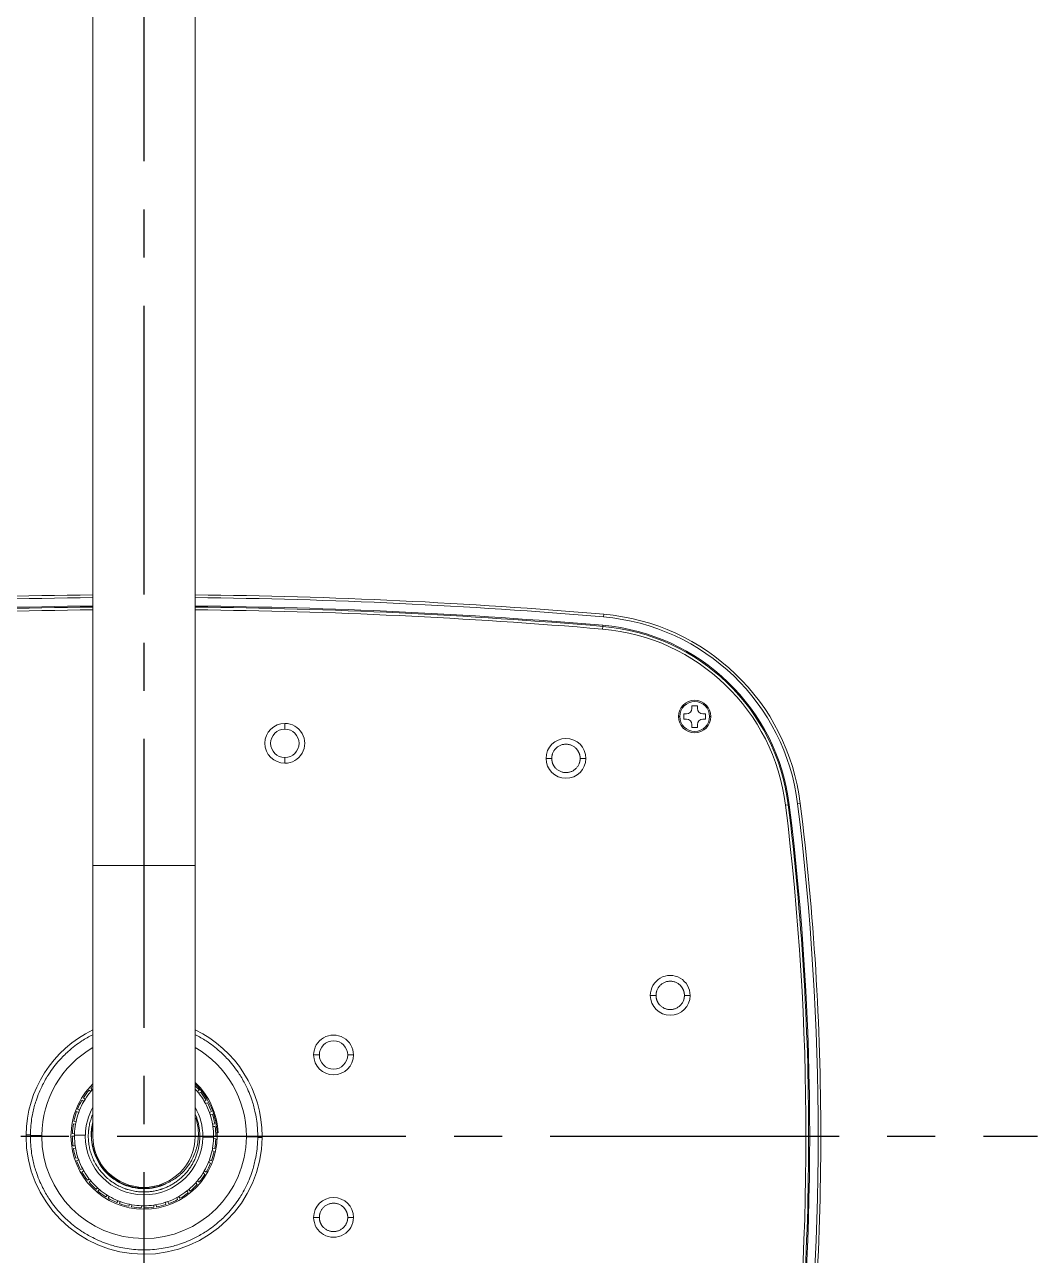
# Model space of a CAD drawing. Header units: millimetres. Extents: x 13235 to 13829, y -4257 to -3417.
# Drawn here: x 13439 to 13485.7, y -3593.1 to -3536.3 of the extents above; entities that cross this region are included whole.
import ezdxf

# ---------------------------------------------------------------- set-up
doc = ezdxf.new("R2010")
doc.units = ezdxf.units.MM
doc.header["$LTSCALE"] = 0.1
doc.linetypes.add('CENTER2', pattern=[28.575, 19.05, -3.175, 3.175, -3.175])
doc.linetypes.add('HIDDENX2', pattern=[19.05, 12.7, -6.35])
doc.layers.get('0').update_dxf_attribs({"lineweight": 15})
doc.layers.add('HIDDEN', color=8, linetype='HIDDENX2')

msp = doc.modelspace()

# ---------------------------------------------------------------- linework, layer by layer
at = {"linetype": 'Continuous', "lineweight": 18, "extrusion": (-1.22465e-16, -1, 0)}
for p, q in [((13442.123, -3525.119), (13442.123, -3575.119)), ((13446.848, -3575.119), (13446.848, -3525.119)), ((13469.785, -3567.744), (13470.035, -3567.744)), ((13469.785, -3567.869), (13469.785, -3567.744)), ((13470.035, -3567.744), (13470.035, -3567.869)), ((13469.41, -3568.119), (13469.535, -3568.119)), ((13469.41, -3568.369), (13469.41, -3568.119)), ((13469.535, -3568.369), (13469.41, -3568.369)), ((13470.285, -3568.119), (13470.41, -3568.119)), ((13470.41, -3568.369), (13470.285, -3568.369)), ((13470.41, -3568.119), (13470.41, -3568.369)), ((13469.785, -3568.744), (13469.785, -3568.619)), ((13470.035, -3568.744), (13469.785, -3568.744)), ((13470.035, -3568.619), (13470.035, -3568.744)), ((13442.123, -3575.119), (13442.123, -3587.619)), ((13446.848, -3587.619), (13446.848, -3575.119)), ((13442.024, -3585.554), (13441.948, -3585.49)), ((13442.031, -3585.395), (13442.096, -3585.472)), ((13446.946, -3585.554), (13447.023, -3585.49)), ((13447.102, -3585.589), (13447.015, -3585.639)), ((13441.703, -3586.013), (13441.616, -3585.963)), ((13441.682, -3585.855), (13441.759, -3585.92)), ((13447.267, -3586.013), (13447.354, -3585.963)), ((13447.415, -3586.074), (13447.32, -3586.109)), ((13441.466, -3586.521), (13441.372, -3586.486)), ((13441.418, -3586.368), (13441.505, -3586.419)), ((13447.504, -3586.521), (13447.598, -3586.486)), ((13447.639, -3586.606), (13447.54, -3586.624)), ((13441.321, -3587.062), (13441.223, -3587.044)), ((13441.247, -3586.92), (13441.342, -3586.954)), ((13447.649, -3587.062), (13447.747, -3587.044)), ((13447.767, -3587.169), (13447.666, -3587.169)), ((13441.273, -3587.619), (13441.173, -3587.619)), ((13441.175, -3587.493), (13441.275, -3587.51)), ((13447.795, -3587.746), (13447.696, -3587.729)), ((13447.698, -3587.619), (13447.798, -3587.619)), ((13447.857, -3587.469), (13447.794, -3587.469)), ((13447.857, -3587.769), (13447.794, -3587.769)), ((13441.203, -3588.069), (13441.304, -3588.069)), ((13441.321, -3588.177), (13441.223, -3588.195)), ((13447.723, -3588.319), (13447.628, -3588.284)), ((13447.649, -3588.177), (13447.747, -3588.195)), ((13441.331, -3588.632), (13441.431, -3588.615)), ((13441.466, -3588.718), (13441.372, -3588.752)), ((13447.552, -3588.871), (13447.465, -3588.82)), ((13447.504, -3588.718), (13447.598, -3588.752)), ((13441.555, -3589.165), (13441.65, -3589.13)), ((13441.703, -3589.226), (13441.616, -3589.276)), ((13447.288, -3589.384), (13447.211, -3589.319)), ((13447.267, -3589.226), (13447.354, -3589.276)), ((13441.868, -3589.65), (13441.955, -3589.6)), ((13442.024, -3589.684), (13441.948, -3589.749)), ((13442.26, -3590.074), (13442.338, -3590.009)), ((13442.42, -3590.08), (13442.356, -3590.157)), ((13446.55, -3590.08), (13446.614, -3590.157)), ((13446.939, -3589.844), (13446.874, -3589.767)), ((13446.946, -3589.684), (13447.023, -3589.749)), ((13442.72, -3590.423), (13442.785, -3590.345)), ((13442.879, -3590.402), (13442.829, -3590.488)), ((13443.234, -3590.687), (13443.284, -3590.599)), ((13443.386, -3590.638), (13443.352, -3590.732)), ((13445.498, -3590.773), (13445.481, -3590.674)), ((13445.584, -3590.638), (13445.618, -3590.732)), ((13446.03, -3590.549), (13445.996, -3590.455)), ((13446.091, -3590.402), (13446.141, -3590.488)), ((13446.516, -3590.237), (13446.465, -3590.149)), ((13443.786, -3590.857), (13443.82, -3590.762)), ((13443.927, -3590.783), (13443.91, -3590.882)), ((13444.358, -3590.929), (13444.376, -3590.83)), ((13444.485, -3590.832), (13444.485, -3590.932)), ((13444.935, -3590.901), (13444.935, -3590.8)), ((13445.043, -3590.783), (13445.06, -3590.882))]:
    msp.add_line(p, q, dxfattribs=at)
at = {"linetype": 'Continuous', "lineweight": 13, "extrusion": (-1.22465e-16, -1, 0)}
for p, q in [((13465.702, -3563.647), (13465.712, -3563.522)), ((13465.665, -3564.083), (13465.654, -3564.207)), ((13465.665, -3564.083), (13465.669, -3564.033)), ((13469.222, -3568.244), (13469.16, -3568.244)), ((13470.597, -3568.244), (13470.66, -3568.244)), ((13474.229, -3572.326), (13474.105, -3572.342)), ((13474.229, -3572.326), (13474.279, -3572.32)), ((13474.664, -3572.273), (13474.788, -3572.257)), ((13444.485, -3575.119), (13442.123, -3575.119)), ((13444.485, -3575.119), (13446.848, -3575.119)), ((13439.035, -3587.559), (13439.235, -3587.561)), ((13439.235, -3587.581), (13439.76, -3587.585)), ((13441.773, -3587.573), (13441.273, -3587.565)), ((13447.197, -3587.666), (13447.697, -3587.674)), ((13449.735, -3587.658), (13449.21, -3587.654)), ((13449.935, -3587.68), (13449.735, -3587.677))]:
    msp.add_line(p, q, dxfattribs=at)
at = {"linetype": 'Continuous', "lineweight": 18}
for centre, radius, start, end in [((13444.485, -3812.619), 250, 90.54142, 94.87081), ((13444.485, -3812.619), 250, 85.12919, 89.45858), ((13464.863, -3573.486), 10, 7.0594, 85.1292), ((13464.863, -3573.486), 9.313, 7.0594, 85.1284), ((13469.91, -3568.244), 0.688, 0, 180), ((13469.535, -3567.869), 0.25, 270, 0), ((13470.285, -3567.869), 0.25, 180, 270), ((13469.91, -3568.244), 0.688, 180, 0), ((13469.535, -3568.619), 0.25, 0, 90), ((13470.285, -3568.619), 0.25, 90, 180), ((13350.735, -3587.619), 125, 0, 7.05939), ((13444.485, -3587.619), 5.45, 115.6873, 179.3679), ((13444.485, -3587.619), 5.45, 0.0016, 64.3128), ((13444.485, -3587.619), 5.25, 116.8608, 123.1392), ((13444.485, -3587.619), 5.25, 56.8608, 63.1392), ((13444.485, -3587.619), 5.25, 131.8608, 138.1392), ((13444.485, -3587.619), 5.25, 41.8608, 48.1392), ((13444.485, -3587.619), 5.25, 146.8608, 153.1392), ((13444.485, -3587.619), 5.25, 26.8608, 33.1392), ((13444.485, -3587.619), 3.312, 140, 147.8077), ((13444.485, -3587.619), 3.212, 138.0523, 140), ((13444.485, -3587.619), 3.312, 135.4964, 137.8077), ((13444.485, -3587.619), 3.425, 2.5101, 46.3863), ((13444.485, -3587.619), 3.312, 40, 44.5035), ((13444.485, -3587.619), 3.212, 38.0524, 40.0001), ((13444.485, -3587.619), 3.312, 30, 37.8077), ((13444.485, -3587.619), 5.25, 161.8608, 168.1392), ((13444.485, -3587.619), 3.312, 150, 157.8077), ((13444.485, -3587.619), 3.212, 148.0523, 150), ((13444.485, -3587.619), 3.212, 28.0524, 30), ((13444.485, -3587.619), 3.312, 20, 27.8077), ((13444.485, -3587.619), 5.25, 11.8608, 18.1392), ((13444.485, -3587.619), 3.312, 160, 167.8077), ((13444.485, -3587.619), 3.212, 158.0523, 160), ((13444.485, -3587.619), 2.712, 150.5693, 179.026), ((13444.485, -3587.619), 2.712, 0, 29.4302), ((13444.485, -3587.619), 3.212, 18.0524, 20), ((13444.485, -3587.619), 3.312, 10, 17.8077), ((13444.485, -3587.619), 3.312, 170, 177.8077), ((13444.485, -3587.619), 3.212, 168.0523, 170), ((13444.485, -3587.619), 3.212, 8.0524, 10), ((13444.485, -3587.619), 3.312, 0, 7.8077), ((13444.485, -3587.619), 5.25, 176.8608, 179.5805), ((13444.485, -3587.619), 5.25, 179.5805, 180), ((13444.485, -3587.619), 5.25, 180, 183.1392), ((13444.485, -3587.619), 3.312, 180, 187.8077), ((13444.485, -3587.619), 3.212, 178.0523, 179.026), ((13444.485, -3587.619), 3.212, 179.026, 180), ((13444.485, -3587.619), 2.712, 180, 359.026), ((13444.485, -3587.619), 2.362, 180, 270), ((13444.485, -3587.619), 2.362, 270, 360), ((13444.485, -3587.619), 3.212, 358.0523, 359.026), ((13444.485, -3587.619), 3.212, 359.026, 0), ((13444.485, -3587.619), 3.312, 350, 357.8077), ((13444.485, -3587.619), 5.25, 0, 3.1392), ((13444.485, -3587.619), 5.25, 356.8608, 359.5805), ((13444.485, -3587.619), 5.25, 359.5805, 0), ((13350.735, -3587.619), 125, 352.94061, 0), ((13444.485, -3587.619), 3.312, 190, 197.8077), ((13444.485, -3587.619), 3.212, 188.0524, 190), ((13444.485, -3587.619), 3.312, 340, 347.8077), ((13444.485, -3587.619), 3.212, 348.0523, 350), ((13444.485, -3587.619), 5.25, 191.8608, 198.1392), ((13444.485, -3587.619), 3.312, 200, 207.8077), ((13444.485, -3587.619), 3.212, 198.0524, 200), ((13444.485, -3587.619), 3.312, 330, 337.8077), ((13444.485, -3587.619), 3.212, 338.0523, 340), ((13444.485, -3587.619), 5.25, 341.8608, 348.1392), ((13444.485, -3587.619), 3.312, 210, 217.8077), ((13444.485, -3587.619), 3.212, 208.0524, 210), ((13444.485, -3587.619), 3.312, 320, 327.8077), ((13444.485, -3587.619), 3.212, 328.0523, 330), ((13444.485, -3587.619), 5.25, 206.8608, 213.1392), ((13444.485, -3587.619), 3.312, 220, 227.8077), ((13444.485, -3587.619), 3.212, 218.0524, 220), ((13444.485, -3587.619), 3.212, 228.0523, 230), ((13444.485, -3587.619), 3.212, 308.0523, 310), ((13444.485, -3587.619), 3.312, 310, 317.8077), ((13444.485, -3587.619), 3.212, 318.0523, 320), ((13444.485, -3587.619), 5.25, 326.8608, 333.1392), ((13444.485, -3587.619), 3.312, 230, 237.8077), ((13444.485, -3587.619), 3.212, 238.0523, 240), ((13444.485, -3587.619), 3.312, 240, 247.8077), ((13444.485, -3587.619), 3.212, 248.0523, 250), ((13444.485, -3587.619), 3.212, 288.0523, 290), ((13444.485, -3587.619), 3.312, 290, 297.8077), ((13444.485, -3587.619), 3.212, 298.0523, 300), ((13444.485, -3587.619), 3.312, 300, 307.8077), ((13444.485, -3587.619), 5.25, 221.8608, 228.1392), ((13444.485, -3587.619), 3.312, 250, 257.8077), ((13444.485, -3587.619), 3.212, 258.0523, 260), ((13444.485, -3587.619), 3.312, 260, 267.8077), ((13444.485, -3587.619), 3.212, 268.0505, 270), ((13444.485, -3587.619), 3.312, 270, 277.8077), ((13444.485, -3587.619), 3.212, 278.0523, 280), ((13444.485, -3587.619), 3.312, 280, 287.8077), ((13444.485, -3587.619), 5.25, 311.8608, 318.1392), ((13444.485, -3587.619), 5.25, 236.8608, 243.1392), ((13444.485, -3587.619), 5.25, 296.8608, 303.1392), ((13444.485, -3587.619), 5.25, 251.8608, 258.1392), ((13444.485, -3587.619), 5.25, 266.8608, 273.1392), ((13444.485, -3587.619), 5.25, 281.8608, 288.1392)]:
    msp.add_arc(centre, radius, start, end, dxfattribs=at)
at = {"linetype": 'Continuous', "lineweight": 13}
for centre, radius, start, end in [((13444.485, -3812.619), 249.875, 90.54157, 94.87081), ((13444.485, -3812.619), 249.875, 85.12919, 89.45843), ((13444.485, -3812.619), 249.312, 90.54279, 94.87084), ((13444.485, -3812.619), 249.312, 85.12916, 89.45705), ((13464.863, -3573.486), 9.875, 7.0594, 85.1292), ((13450.985, -3569.481), 0.656, 90, 270), ((13450.985, -3569.481), 0.656, 270, 90), ((13350.735, -3587.619), 124.313, 352.94061, 7.05939), ((13350.735, -3587.619), 124.875, 352.94061, 7.05939), ((13453.235, -3583.869), 0.656, 360, 180), ((13444.485, -3587.619), 4.725, 119.9982, 179.5805), ((13444.485, -3587.619), 4.725, 359.9974, 60.0006), ((13453.235, -3583.869), 0.656, 180, 360), ((13444.485, -3587.619), 5.45, 179.3679, 180.0016), ((13444.485, -3587.619), 4.725, 179.5805, 180.0044), ((13444.485, -3587.619), 4.725, 180.0044, 359.5805), ((13444.485, -3587.619), 2.712, 179.026, 180), ((13444.485, -3587.619), 2.712, 359.026, 360), ((13444.485, -3587.619), 4.725, 359.5805, 359.9974)]:
    msp.add_arc(centre, radius, start, end, dxfattribs=at)
at = {"linetype": 'Continuous', "lineweight": 13, "extrusion": (0, 0, -1)}
for centre, radius, start, end in [((-13444.485, -3812.619), 249.488, 85.12919, 89.45751), ((-13444.485, -3812.619), 249.488, 90.54249, 94.87081), ((-13464.863, -3573.486), 9.488, 94.8708, 172.9406), ((-13350.735, -3587.619), 124.487, 172.94061, 187.05939), ((-13444.485, -3587.619), 5.45, 179.9984, 180.6321)]:
    msp.add_arc(centre, radius, start, end, dxfattribs=at)
at = {"linetype": 'Continuous', "lineweight": 18, "extrusion": (0, 0, -1)}
for centre, radius, start, end in [((-13444.485, -3812.619), 249.438, 85.12919, 89.45736), ((-13444.485, -3812.619), 249.438, 90.54264, 94.87081), ((-13464.863, -3573.486), 9.438, 94.8708, 172.9406), ((-13469.91, -3568.244), 0.75, 0, 180), ((-13469.91, -3568.244), 0.75, 180, 0), ((-13450.985, -3569.481), 0.919, 270.0032, 90.0011), ((-13450.985, -3569.481), 0.919, 90.0011, 270.0032), ((-13463.967, -3570.176), 0.919, 0.0032, 180.0032), ((-13463.967, -3570.176), 0.919, 180.0032, 0.0032), ((-13350.735, -3587.619), 124.438, 172.94061, 180), ((-13468.781, -3581.119), 0.919, 0.0011, 180.0011), ((-13468.781, -3581.119), 0.919, 180.0011, 0.0011), ((-13444.485, -3587.619), 5.25, 48.1392, 56.8608), ((-13444.485, -3587.619), 5.25, 123.1392, 131.8608), ((-13453.235, -3583.869), 0.919, 0.0011, 180.0032), ((-13453.235, -3583.869), 0.919, 180.0032, 0.0011), ((-13444.485, -3587.619), 5.25, 33.1392, 41.8608), ((-13444.485, -3587.619), 5.25, 138.1392, 146.8608), ((-13444.485, -3587.619), 5.25, 18.1392, 26.8608), ((-13444.485, -3587.619), 3.375, 0, 45.5738), ((-13444.485, -3587.619), 3.212, 31.9477, 40), ((-13444.485, -3587.619), 3.375, 134.4262, 180), ((-13444.485, -3587.619), 3.212, 137.3417, 139.9999), ((-13444.485, -3587.619), 5.25, 153.1392, 161.8608), ((-13444.485, -3587.619), 3.212, 21.9477, 30), ((-13444.485, -3587.619), 3.212, 141.9476, 150), ((-13444.485, -3587.619), 3.212, 151.9476, 160), ((-13444.485, -3587.619), 5.25, 3.1392, 11.8608), ((-13444.485, -3587.619), 3.212, 11.9477, 20), ((-13444.485, -3587.619), 3.212, 161.9476, 170), ((-13444.485, -3587.619), 5.25, 168.1392, 176.8608), ((-13444.485, -3587.619), 3.212, 1.9477, 10), ((-13444.485, -3587.619), 2.425, 270, 13.0359), ((-13444.485, -3587.619), 3.212, 171.9476, 180), ((-13444.485, -3587.619), 5.45, 180.6321, 359.9984), ((-13444.485, -3587.619), 3.375, 180, 0), ((-13444.485, -3587.619), 3.212, 351.9476, 360), ((-13444.485, -3587.619), 3.212, 181.9477, 190), ((-13350.735, -3587.619), 124.438, 180, 187.05939), ((-13444.485, -3587.619), 5.25, 348.1392, 356.8608), ((-13444.485, -3587.619), 3.212, 341.9476, 350), ((-13444.485, -3587.619), 3.212, 191.9477, 200), ((-13444.485, -3587.619), 5.25, 183.1392, 191.8608), ((-13444.485, -3587.619), 3.212, 331.9476, 340), ((-13444.485, -3587.619), 3.212, 201.9477, 210), ((-13444.485, -3587.619), 5.25, 333.1392, 341.8608), ((-13444.485, -3587.619), 3.212, 321.9476, 330), ((-13444.485, -3587.619), 3.212, 211.9477, 220), ((-13444.485, -3587.619), 5.25, 198.1392, 206.8608), ((-13444.485, -3587.619), 3.212, 311.9477, 320), ((-13444.485, -3587.619), 3.212, 301.9477, 310), ((-13444.485, -3587.619), 2.425, 245.8856, 270), ((-13444.485, -3587.619), 3.212, 221.9477, 230), ((-13444.485, -3587.619), 5.25, 318.1392, 326.8608), ((-13444.485, -3587.619), 3.212, 291.9477, 300), ((-13444.485, -3587.619), 3.212, 281.9477, 290), ((-13444.485, -3587.619), 3.212, 251.9477, 260), ((-13444.485, -3587.619), 3.212, 241.9477, 250), ((-13444.485, -3587.619), 3.212, 231.9477, 240), ((-13444.485, -3587.619), 5.25, 213.1392, 221.8608), ((-13453.235, -3591.369), 0.919, 0.0032, 180.0011), ((-13444.485, -3587.619), 3.212, 271.9495, 280), ((-13444.485, -3587.619), 3.212, 261.9477, 270), ((-13444.485, -3587.619), 5.25, 303.1392, 311.8608), ((-13444.485, -3587.619), 5.25, 228.1392, 236.8608), ((-13453.235, -3591.369), 0.919, 180.0011, 0.0032), ((-13444.485, -3587.619), 5.25, 288.1392, 296.8608), ((-13444.485, -3587.619), 5.25, 243.1392, 251.8608), ((-13444.485, -3587.619), 5.25, 273.1392, 281.8608), ((-13444.485, -3587.619), 5.25, 258.1392, 266.8608)]:
    msp.add_arc(centre, radius, start, end, dxfattribs=at)
at = {"linetype": 'Continuous', "lineweight": 13}
for points in [[(13450.985, -3568.825), (13450.985, -3568.808), (13450.985, -3568.789), (13450.985, -3568.748), (13450.985, -3568.727), (13450.985, -3568.682), (13450.985, -3568.659), (13450.985, -3568.611), (13450.985, -3568.587), (13450.985, -3568.563)], [(13450.985, -3570.137), (13450.985, -3570.155), (13450.985, -3570.174), (13450.985, -3570.214), (13450.985, -3570.236), (13450.985, -3570.281), (13450.985, -3570.304), (13450.985, -3570.351), (13450.985, -3570.376), (13450.985, -3570.4)], [(13463.048, -3570.176), (13463.072, -3570.176), (13463.097, -3570.176), (13463.144, -3570.176), (13463.168, -3570.176), (13463.213, -3570.176), (13463.234, -3570.176), (13463.275, -3570.176), (13463.294, -3570.176), (13463.311, -3570.176)], [(13464.885, -3570.176), (13464.861, -3570.176), (13464.836, -3570.176), (13464.789, -3570.176), (13464.765, -3570.176), (13464.72, -3570.176), (13464.699, -3570.176), (13464.658, -3570.176), (13464.639, -3570.176), (13464.622, -3570.176)], [(13467.863, -3581.119), (13467.887, -3581.119), (13467.911, -3581.119), (13467.959, -3581.119), (13467.983, -3581.119), (13468.028, -3581.119), (13468.049, -3581.119), (13468.09, -3581.119), (13468.109, -3581.119), (13468.126, -3581.119)], [(13469.7, -3581.119), (13469.676, -3581.119), (13469.651, -3581.119), (13469.603, -3581.119), (13469.58, -3581.119), (13469.535, -3581.119), (13469.513, -3581.119), (13469.473, -3581.119), (13469.454, -3581.119), (13469.437, -3581.119)], [(13452.317, -3583.869), (13452.341, -3583.869), (13452.365, -3583.869), (13452.413, -3583.869), (13452.436, -3583.869), (13452.481, -3583.869), (13452.502, -3583.869), (13452.543, -3583.869), (13452.562, -3583.869), (13452.579, -3583.869)], [(13454.154, -3583.869), (13454.129, -3583.869), (13454.105, -3583.869), (13454.058, -3583.869), (13454.034, -3583.869), (13453.99, -3583.869), (13453.968, -3583.869), (13453.928, -3583.869), (13453.909, -3583.869), (13453.891, -3583.869)], [(13452.58, -3591.369), (13452.563, -3591.369), (13452.544, -3591.369), (13452.503, -3591.369), (13452.481, -3591.369), (13452.436, -3591.369), (13452.413, -3591.369), (13452.365, -3591.369), (13452.341, -3591.369), (13452.317, -3591.369)], [(13453.89, -3591.369), (13453.908, -3591.369), (13453.927, -3591.369), (13453.967, -3591.369), (13453.989, -3591.369), (13454.034, -3591.369), (13454.057, -3591.369), (13454.105, -3591.369), (13454.129, -3591.369), (13454.154, -3591.369)]]:
    msp.add_open_spline(points, degree=3, knots=[0, 0, 0, 0, 0.25, 0.25, 0.5, 0.5, 0.75, 0.75, 1, 1, 1, 1], dxfattribs=at)
at = {"linetype": 'Continuous', "lineweight": 18}
for points, knots in [([(13464.622, -3570.176), (13464.622, -3570.174), (13464.622, -3570.169), (13464.622, -3570.162), (13464.621, -3570.155), (13464.621, -3570.148), (13464.621, -3570.141), (13464.62, -3570.134), (13464.62, -3570.127), (13464.62, -3570.121), (13464.619, -3570.114), (13464.618, -3570.107), (13464.618, -3570.1), (13464.617, -3570.094), (13464.616, -3570.087), (13464.615, -3570.081), (13464.614, -3570.074), (13464.613, -3570.067), (13464.612, -3570.061), (13464.611, -3570.054), (13464.61, -3570.048), (13464.608, -3570.041), (13464.607, -3570.035), (13464.606, -3570.028), (13464.604, -3570.022), (13464.603, -3570.016), (13464.601, -3570.009), (13464.599, -3570.003), (13464.598, -3569.996), (13464.596, -3569.99), (13464.594, -3569.984), (13464.592, -3569.977), (13464.59, -3569.971), (13464.588, -3569.965), (13464.586, -3569.958), (13464.583, -3569.952), (13464.578, -3569.937), (13464.568, -3569.913), (13464.553, -3569.882), (13464.537, -3569.851), (13464.518, -3569.82), (13464.498, -3569.79), (13464.475, -3569.761), (13464.445, -3569.726), (13464.406, -3569.687), (13464.355, -3569.646), (13464.299, -3569.609), (13464.238, -3569.577), (13464.174, -3569.552), (13464.108, -3569.534), (13464.04, -3569.523), (13463.969, -3569.519), (13463.899, -3569.522), (13463.83, -3569.533), (13463.765, -3569.55), (13463.7, -3569.575), (13463.639, -3569.606), (13463.582, -3569.643), (13463.531, -3569.684), (13463.484, -3569.729), (13463.443, -3569.779), (13463.406, -3569.832), (13463.376, -3569.888), (13463.358, -3569.93), (13463.348, -3569.957), (13463.344, -3569.97), (13463.34, -3569.982), (13463.336, -3569.995), (13463.333, -3570.007), (13463.329, -3570.02), (13463.327, -3570.032), (13463.324, -3570.045), (13463.322, -3570.058), (13463.319, -3570.07), (13463.318, -3570.083), (13463.316, -3570.096), (13463.315, -3570.109), (13463.313, -3570.122), (13463.313, -3570.135), (13463.312, -3570.149), (13463.311, -3570.162), (13463.311, -3570.171), (13463.311, -3570.176)], [0, 0, 0, 0, 0.003412, 0.006805, 0.010181, 0.01354, 0.016884, 0.020212, 0.023527, 0.026828, 0.030117, 0.033395, 0.036662, 0.039919, 0.043168, 0.046408, 0.049641, 0.052868, 0.05609, 0.059306, 0.062519, 0.065729, 0.068936, 0.072142, 0.075348, 0.078553, 0.08176, 0.084968, 0.088179, 0.091393, 0.094611, 0.097833, 0.101061, 0.104296, 0.107537, 0.110785, 0.114042, 0.130866, 0.147803, 0.164918, 0.182271, 0.199917, 0.217904, 0.23628, 0.266761, 0.298262, 0.330954, 0.365013, 0.397583, 0.430587, 0.464208, 0.498642, 0.532994, 0.566579, 0.599596, 0.632228, 0.666512, 0.699421, 0.731136, 0.76183, 0.794088, 0.825267, 0.855643, 0.885537, 0.891927, 0.898283, 0.90461, 0.910913, 0.917198, 0.92347, 0.929736, 0.936001, 0.942272, 0.948554, 0.954854, 0.961178, 0.967534, 0.973926, 0.980362, 0.986849, 0.993393, 1, 1, 1, 1]), ([(13463.311, -3570.176), (13463.311, -3570.178), (13463.311, -3570.183), (13463.312, -3570.19), (13463.312, -3570.197), (13463.312, -3570.204), (13463.312, -3570.211), (13463.313, -3570.217), (13463.313, -3570.224), (13463.314, -3570.231), (13463.314, -3570.238), (13463.315, -3570.245), (13463.316, -3570.251), (13463.316, -3570.258), (13463.317, -3570.265), (13463.318, -3570.271), (13463.319, -3570.278), (13463.32, -3570.284), (13463.321, -3570.291), (13463.322, -3570.297), (13463.323, -3570.304), (13463.325, -3570.31), (13463.326, -3570.317), (13463.328, -3570.323), (13463.329, -3570.33), (13463.331, -3570.336), (13463.332, -3570.343), (13463.334, -3570.349), (13463.336, -3570.355), (13463.337, -3570.362), (13463.339, -3570.368), (13463.341, -3570.374), (13463.343, -3570.381), (13463.345, -3570.387), (13463.348, -3570.393), (13463.35, -3570.4), (13463.355, -3570.415), (13463.365, -3570.438), (13463.38, -3570.47), (13463.396, -3570.501), (13463.415, -3570.532), (13463.436, -3570.562), (13463.458, -3570.591), (13463.488, -3570.626), (13463.527, -3570.665), (13463.578, -3570.706), (13463.634, -3570.743), (13463.695, -3570.775), (13463.759, -3570.8), (13463.825, -3570.818), (13463.893, -3570.829), (13463.964, -3570.833), (13464.034, -3570.83), (13464.103, -3570.819), (13464.169, -3570.801), (13464.233, -3570.777), (13464.294, -3570.746), (13464.351, -3570.709), (13464.402, -3570.668), (13464.449, -3570.622), (13464.491, -3570.573), (13464.527, -3570.519), (13464.557, -3570.464), (13464.575, -3570.422), (13464.585, -3570.394), (13464.589, -3570.382), (13464.593, -3570.37), (13464.597, -3570.357), (13464.601, -3570.345), (13464.604, -3570.332), (13464.607, -3570.32), (13464.609, -3570.307), (13464.612, -3570.294), (13464.614, -3570.281), (13464.616, -3570.269), (13464.617, -3570.256), (13464.619, -3570.243), (13464.62, -3570.23), (13464.621, -3570.216), (13464.621, -3570.203), (13464.622, -3570.189), (13464.622, -3570.18), (13464.622, -3570.176)], [0, 0, 0, 0, 0.003412, 0.006805, 0.010181, 0.01354, 0.016884, 0.020212, 0.023527, 0.026828, 0.030117, 0.033395, 0.036662, 0.039919, 0.043168, 0.046408, 0.049641, 0.052868, 0.05609, 0.059306, 0.062519, 0.065729, 0.068936, 0.072142, 0.075348, 0.078553, 0.08176, 0.084968, 0.088179, 0.091393, 0.094611, 0.097833, 0.101061, 0.104296, 0.107537, 0.110785, 0.114042, 0.130866, 0.147803, 0.164918, 0.182271, 0.199917, 0.217904, 0.23628, 0.266761, 0.298262, 0.330954, 0.365013, 0.397583, 0.430587, 0.464208, 0.498642, 0.532994, 0.566579, 0.599596, 0.632228, 0.666512, 0.699421, 0.731136, 0.76183, 0.794088, 0.825267, 0.855643, 0.885537, 0.891927, 0.898283, 0.90461, 0.910913, 0.917198, 0.92347, 0.929736, 0.936001, 0.942272, 0.948554, 0.954854, 0.961178, 0.967534, 0.973926, 0.980362, 0.986849, 0.993393, 1, 1, 1, 1]), ([(13469.437, -3581.119), (13469.437, -3581.117), (13469.436, -3581.112), (13469.436, -3581.105), (13469.436, -3581.098), (13469.436, -3581.092), (13469.436, -3581.085), (13469.435, -3581.078), (13469.435, -3581.071), (13469.434, -3581.064), (13469.434, -3581.057), (13469.433, -3581.051), (13469.432, -3581.044), (13469.432, -3581.037), (13469.431, -3581.031), (13469.43, -3581.024), (13469.429, -3581.018), (13469.428, -3581.011), (13469.427, -3581.004), (13469.426, -3580.998), (13469.424, -3580.991), (13469.423, -3580.985), (13469.422, -3580.978), (13469.42, -3580.972), (13469.419, -3580.966), (13469.417, -3580.959), (13469.416, -3580.953), (13469.414, -3580.946), (13469.412, -3580.94), (13469.41, -3580.934), (13469.409, -3580.927), (13469.407, -3580.921), (13469.405, -3580.915), (13469.403, -3580.908), (13469.4, -3580.902), (13469.398, -3580.896), (13469.393, -3580.881), (13469.383, -3580.857), (13469.368, -3580.825), (13469.352, -3580.794), (13469.333, -3580.764), (13469.312, -3580.733), (13469.29, -3580.704), (13469.26, -3580.669), (13469.22, -3580.63), (13469.17, -3580.589), (13469.113, -3580.552), (13469.053, -3580.521), (13468.989, -3580.496), (13468.923, -3580.477), (13468.855, -3580.466), (13468.784, -3580.462), (13468.714, -3580.465), (13468.645, -3580.476), (13468.579, -3580.494), (13468.515, -3580.518), (13468.454, -3580.55), (13468.397, -3580.586), (13468.346, -3580.628), (13468.299, -3580.673), (13468.257, -3580.723), (13468.221, -3580.776), (13468.191, -3580.831), (13468.173, -3580.873), (13468.163, -3580.901), (13468.158, -3580.913), (13468.154, -3580.926), (13468.151, -3580.938), (13468.147, -3580.951), (13468.144, -3580.963), (13468.141, -3580.976), (13468.139, -3580.988), (13468.136, -3581.001), (13468.134, -3581.014), (13468.132, -3581.027), (13468.131, -3581.04), (13468.129, -3581.053), (13468.128, -3581.066), (13468.127, -3581.079), (13468.127, -3581.092), (13468.126, -3581.106), (13468.126, -3581.115), (13468.126, -3581.119)], [0, 0, 0, 0, 0.003412, 0.006805, 0.010181, 0.01354, 0.016884, 0.020212, 0.023527, 0.026828, 0.030117, 0.033395, 0.036662, 0.039919, 0.043168, 0.046408, 0.049641, 0.052868, 0.05609, 0.059306, 0.062519, 0.065729, 0.068936, 0.072142, 0.075348, 0.078553, 0.08176, 0.084968, 0.088179, 0.091393, 0.094611, 0.097833, 0.101061, 0.104296, 0.107537, 0.110785, 0.114042, 0.130866, 0.147803, 0.164918, 0.182271, 0.199917, 0.217904, 0.23628, 0.266761, 0.298262, 0.330954, 0.365013, 0.397583, 0.430587, 0.464208, 0.498642, 0.532994, 0.566579, 0.599596, 0.632228, 0.666512, 0.699421, 0.731136, 0.76183, 0.794088, 0.825267, 0.855643, 0.885537, 0.891927, 0.898283, 0.90461, 0.910913, 0.917198, 0.92347, 0.929736, 0.936001, 0.942272, 0.948554, 0.954854, 0.961178, 0.967534, 0.973926, 0.980362, 0.986849, 0.993393, 1, 1, 1, 1]), ([(13468.126, -3581.119), (13468.126, -3581.122), (13468.126, -3581.126), (13468.126, -3581.133), (13468.127, -3581.14), (13468.127, -3581.147), (13468.127, -3581.154), (13468.127, -3581.161), (13468.128, -3581.168), (13468.128, -3581.175), (13468.129, -3581.181), (13468.13, -3581.188), (13468.13, -3581.195), (13468.131, -3581.201), (13468.132, -3581.208), (13468.133, -3581.215), (13468.134, -3581.221), (13468.135, -3581.228), (13468.136, -3581.234), (13468.137, -3581.241), (13468.138, -3581.247), (13468.139, -3581.254), (13468.141, -3581.26), (13468.142, -3581.267), (13468.144, -3581.273), (13468.145, -3581.28), (13468.147, -3581.286), (13468.149, -3581.293), (13468.15, -3581.299), (13468.152, -3581.305), (13468.154, -3581.312), (13468.156, -3581.318), (13468.158, -3581.324), (13468.16, -3581.331), (13468.162, -3581.337), (13468.165, -3581.343), (13468.17, -3581.358), (13468.18, -3581.382), (13468.194, -3581.414), (13468.211, -3581.445), (13468.23, -3581.475), (13468.25, -3581.505), (13468.273, -3581.535), (13468.303, -3581.569), (13468.342, -3581.608), (13468.393, -3581.65), (13468.449, -3581.687), (13468.51, -3581.718), (13468.574, -3581.743), (13468.639, -3581.761), (13468.708, -3581.773), (13468.778, -3581.777), (13468.849, -3581.773), (13468.917, -3581.763), (13468.983, -3581.745), (13469.048, -3581.72), (13469.109, -3581.689), (13469.166, -3581.652), (13469.217, -3581.611), (13469.264, -3581.566), (13469.305, -3581.516), (13469.342, -3581.463), (13469.372, -3581.408), (13469.39, -3581.366), (13469.4, -3581.338), (13469.404, -3581.326), (13469.408, -3581.313), (13469.412, -3581.301), (13469.415, -3581.288), (13469.418, -3581.276), (13469.421, -3581.263), (13469.424, -3581.25), (13469.426, -3581.238), (13469.428, -3581.225), (13469.43, -3581.212), (13469.432, -3581.199), (13469.433, -3581.186), (13469.434, -3581.173), (13469.435, -3581.16), (13469.436, -3581.146), (13469.436, -3581.133), (13469.436, -3581.124), (13469.437, -3581.119)], [0, 0, 0, 0, 0.003412, 0.006805, 0.010181, 0.01354, 0.016884, 0.020212, 0.023527, 0.026828, 0.030117, 0.033395, 0.036662, 0.039919, 0.043168, 0.046408, 0.049641, 0.052868, 0.05609, 0.059306, 0.062519, 0.065729, 0.068936, 0.072142, 0.075348, 0.078553, 0.08176, 0.084968, 0.088179, 0.091393, 0.094611, 0.097833, 0.101061, 0.104296, 0.107537, 0.110785, 0.114042, 0.130866, 0.147803, 0.164918, 0.182271, 0.199917, 0.217904, 0.23628, 0.266761, 0.298262, 0.330954, 0.365013, 0.397583, 0.430587, 0.464208, 0.498642, 0.532994, 0.566579, 0.599596, 0.632228, 0.666512, 0.699421, 0.731136, 0.76183, 0.794088, 0.825267, 0.855643, 0.885537, 0.891927, 0.898283, 0.90461, 0.910913, 0.917198, 0.92347, 0.929736, 0.936001, 0.942272, 0.948554, 0.954854, 0.961178, 0.967534, 0.973926, 0.980362, 0.986849, 0.993393, 1, 1, 1, 1]), ([(13444.485, -3590.194), (13444.4, -3590.194), (13444.316, -3590.19), (13444.148, -3590.174), (13444.066, -3590.161), (13443.901, -3590.129), (13443.819, -3590.108), (13443.718, -3590.078), (13443.688, -3590.068), (13443.658, -3590.058), (13443.638, -3590.051), (13443.628, -3590.048), (13443.578, -3590.03), (13443.538, -3590.014), (13443.421, -3589.966), (13443.27, -3589.894), (13443.126, -3589.808), (13443.021, -3589.738), (13442.986, -3589.714), (13442.935, -3589.676), (13442.918, -3589.663), (13442.885, -3589.637), (13442.868, -3589.624), (13442.786, -3589.556), (13442.724, -3589.5), (13442.605, -3589.381), (13442.549, -3589.319), (13442.442, -3589.189), (13442.392, -3589.121), (13442.333, -3589.034), (13442.322, -3589.016), (13442.304, -3588.989), (13442.299, -3588.98), (13442.288, -3588.962), (13442.26, -3588.916), (13442.234, -3588.87), (13442.174, -3588.759), (13442.103, -3588.607), (13442.046, -3588.449), (13442.009, -3588.328), (13441.998, -3588.288), (13441.983, -3588.226), (13441.978, -3588.205), (13441.968, -3588.164), (13441.964, -3588.143), (13441.943, -3588.039), (13441.931, -3587.956), (13441.914, -3587.789), (13441.91, -3587.705), (13441.91, -3587.537), (13441.914, -3587.453), (13441.923, -3587.358), (13441.925, -3587.348), (13441.927, -3587.326), (13441.928, -3587.316), (13441.932, -3587.284), (13441.941, -3587.221), (13441.951, -3587.159), (13441.976, -3587.035), (13442.016, -3586.876), (13442.071, -3586.721), (13442.101, -3586.646)], [0, 0, 0, 0, 0.050105, 0.050105, 0.10021, 0.10021, 0.150316, 0.150316, 0.162842, 0.169105, 0.169105, 0.175368, 0.175368, 0.200421, 0.200421, 0.250526, 0.300631, 0.300631, 0.325684, 0.325684, 0.33821, 0.33821, 0.350737, 0.350737, 0.400842, 0.400842, 0.450947, 0.450947, 0.501052, 0.501052, 0.513579, 0.513579, 0.519842, 0.519842, 0.526105, 0.551157, 0.551157, 0.601263, 0.651368, 0.651368, 0.67642, 0.67642, 0.688947, 0.688947, 0.701473, 0.701473, 0.751578, 0.751578, 0.801684, 0.801684, 0.851789, 0.851789, 0.858052, 0.858052, 0.864315, 0.864315, 0.876841, 0.901894, 0.901894, 0.951999, 1, 1, 1, 1]), ([(13446.865, -3586.635), (13446.882, -3586.678), (13446.899, -3586.722), (13446.935, -3586.825), (13446.972, -3586.944), (13447.001, -3587.067), (13447.025, -3587.19), (13447.035, -3587.253), (13447.044, -3587.331), (13447.046, -3587.347), (13447.049, -3587.379), (13447.053, -3587.426), (13447.056, -3587.474), (13447.06, -3587.568), (13447.061, -3587.631), (13447.057, -3587.757), (13447.049, -3587.882), (13447.032, -3588.006), (13447.015, -3588.1), (13447.006, -3588.146), (13446.996, -3588.193), (13446.988, -3588.223), (13446.985, -3588.239), (13446.965, -3588.316), (13446.929, -3588.437), (13446.863, -3588.613), (13446.784, -3588.784), (13446.723, -3588.895), (13446.682, -3588.962), (13446.674, -3588.976), (13446.657, -3589.003), (13446.649, -3589.016), (13446.622, -3589.056), (13446.605, -3589.082), (13446.55, -3589.16), (13446.473, -3589.26), (13446.39, -3589.353), (13446.303, -3589.444), (13446.258, -3589.488), (13446.188, -3589.551), (13446.152, -3589.582), (13446.116, -3589.613), (13446.091, -3589.632), (13446.079, -3589.642), (13446.016, -3589.691), (13445.964, -3589.728), (13445.86, -3589.798), (13445.752, -3589.864), (13445.585, -3589.95), (13445.47, -3590), (13445.381, -3590.034), (13445.351, -3590.045), (13445.306, -3590.06), (13445.291, -3590.065), (13445.261, -3590.075), (13445.185, -3590.098), (13445.048, -3590.135), (13444.863, -3590.169), (13444.738, -3590.183), (13444.612, -3590.192), (13444.549, -3590.194), (13444.485, -3590.194)], [0, 0, 0, 0, 0.027583, 0.027583, 0.064984, 0.102384, 0.102384, 0.139785, 0.139785, 0.149135, 0.149135, 0.158485, 0.177186, 0.177186, 0.214586, 0.214586, 0.251987, 0.289388, 0.289388, 0.308088, 0.317438, 0.317438, 0.326788, 0.326788, 0.364189, 0.40159, 0.43899, 0.476391, 0.476391, 0.485741, 0.485741, 0.495091, 0.495091, 0.513791, 0.513791, 0.551192, 0.588593, 0.588593, 0.625993, 0.625993, 0.644694, 0.654044, 0.654044, 0.663394, 0.663394, 0.700795, 0.700795, 0.738195, 0.775596, 0.812997, 0.812997, 0.831697, 0.831697, 0.841047, 0.841047, 0.850397, 0.887798, 0.925199, 0.962599, 0.962599, 1, 1, 1, 1]), ([(13442.262, -3588.525), (13442.241, -3588.478), (13442.202, -3588.383), (13442.152, -3588.239), (13442.112, -3588.092), (13442.081, -3587.943), (13442.066, -3587.842), (13442.059, -3587.779), (13442.058, -3587.766), (13442.056, -3587.741), (13442.055, -3587.728), (13442.052, -3587.689), (13442.044, -3587.561), (13442.047, -3587.435), (13442.064, -3587.233), (13442.079, -3587.132), (13442.104, -3587.014), (13442.108, -3586.996), (13442.113, -3586.978)], [0, 0, 0, 0, 0.096465, 0.192929, 0.289394, 0.385858, 0.482323, 0.482323, 0.506439, 0.506439, 0.530555, 0.530555, 0.578787, 0.771717, 0.771717, 0.964646, 0.964646, 1, 1, 1, 1]), ([(13446.878, -3586.776), (13446.887, -3586.807), (13446.897, -3586.838), (13446.932, -3586.967), (13446.953, -3587.066), (13446.975, -3587.217), (13446.981, -3587.267), (13446.987, -3587.344), (13446.989, -3587.37), (13446.992, -3587.421), (13446.993, -3587.446), (13446.994, -3587.523), (13446.994, -3587.574), (13446.99, -3587.675), (13446.986, -3587.726), (13446.97, -3587.877), (13446.954, -3587.977), (13446.925, -3588.101), (13446.919, -3588.126), (13446.906, -3588.175), (13446.899, -3588.2), (13446.877, -3588.274), (13446.862, -3588.322), (13446.81, -3588.466), (13446.77, -3588.559), (13446.702, -3588.695), (13446.654, -3588.785), (13446.6, -3588.871), (13446.565, -3588.925), (13446.557, -3588.935), (13446.543, -3588.957), (13446.521, -3588.988), (13446.498, -3589.019), (13446.452, -3589.08), (13446.42, -3589.12), (13446.321, -3589.235), (13446.25, -3589.307), (13446.137, -3589.408), (13446.098, -3589.441), (13446.038, -3589.488), (13446.008, -3589.511), (13445.977, -3589.534), (13445.956, -3589.549), (13445.945, -3589.556), (13445.892, -3589.592), (13445.806, -3589.647), (13445.672, -3589.721), (13445.534, -3589.787), (13445.439, -3589.825), (13445.39, -3589.843)], [0, 0, 0, 0, 0.025757, 0.025757, 0.106943, 0.106943, 0.147537, 0.147537, 0.167834, 0.167834, 0.18813, 0.18813, 0.228724, 0.228724, 0.269317, 0.269317, 0.350504, 0.350504, 0.370801, 0.370801, 0.391098, 0.391098, 0.431691, 0.431691, 0.512878, 0.512878, 0.553472, 0.594065, 0.594065, 0.604214, 0.604214, 0.614362, 0.634659, 0.634659, 0.675252, 0.675252, 0.756439, 0.756439, 0.797033, 0.797033, 0.817329, 0.827478, 0.827478, 0.837626, 0.837626, 0.87822, 0.918813, 0.959407, 1, 1, 1, 1]), ([(13445.39, -3589.843), (13445.099, -3589.961), (13444.784, -3590.025), (13444.157, -3590.02), (13443.843, -3589.954), (13443.263, -3589.709), (13442.996, -3589.532), (13442.555, -3589.085), (13442.381, -3588.816), (13442.262, -3588.525)], [0, 0, 0, 0, 0.25, 0.25, 0.5, 0.5, 0.75, 0.75, 1, 1, 1, 1]), ([(13453.89, -3591.369), (13453.89, -3591.367), (13453.89, -3591.362), (13453.89, -3591.355), (13453.89, -3591.348), (13453.89, -3591.342), (13453.889, -3591.335), (13453.889, -3591.328), (13453.889, -3591.321), (13453.888, -3591.314), (13453.888, -3591.307), (13453.887, -3591.301), (13453.886, -3591.294), (13453.885, -3591.287), (13453.885, -3591.281), (13453.884, -3591.274), (13453.883, -3591.268), (13453.882, -3591.261), (13453.881, -3591.254), (13453.879, -3591.248), (13453.878, -3591.241), (13453.877, -3591.235), (13453.876, -3591.228), (13453.874, -3591.222), (13453.873, -3591.216), (13453.871, -3591.209), (13453.87, -3591.203), (13453.868, -3591.196), (13453.866, -3591.19), (13453.864, -3591.184), (13453.862, -3591.177), (13453.86, -3591.171), (13453.858, -3591.165), (13453.856, -3591.158), (13453.854, -3591.152), (13453.852, -3591.146), (13453.846, -3591.131), (13453.837, -3591.107), (13453.822, -3591.075), (13453.805, -3591.044), (13453.787, -3591.014), (13453.766, -3590.983), (13453.744, -3590.954), (13453.714, -3590.919), (13453.674, -3590.88), (13453.624, -3590.839), (13453.567, -3590.802), (13453.507, -3590.771), (13453.443, -3590.746), (13453.377, -3590.727), (13453.308, -3590.716), (13453.238, -3590.712), (13453.168, -3590.715), (13453.099, -3590.726), (13453.033, -3590.744), (13452.969, -3590.768), (13452.908, -3590.8), (13452.85, -3590.836), (13452.799, -3590.878), (13452.753, -3590.923), (13452.711, -3590.973), (13452.675, -3591.026), (13452.645, -3591.081), (13452.627, -3591.123), (13452.617, -3591.151), (13452.612, -3591.163), (13452.608, -3591.176), (13452.605, -3591.188), (13452.601, -3591.201), (13452.598, -3591.213), (13452.595, -3591.226), (13452.593, -3591.238), (13452.59, -3591.251), (13452.588, -3591.264), (13452.586, -3591.277), (13452.585, -3591.29), (13452.583, -3591.303), (13452.582, -3591.316), (13452.581, -3591.329), (13452.58, -3591.342), (13452.58, -3591.356), (13452.58, -3591.365), (13452.58, -3591.369)], [0, 0, 0, 0, 0.003412, 0.006805, 0.010181, 0.01354, 0.016884, 0.020212, 0.023527, 0.026828, 0.030117, 0.033395, 0.036662, 0.039919, 0.043168, 0.046408, 0.049641, 0.052868, 0.05609, 0.059306, 0.062519, 0.065729, 0.068936, 0.072142, 0.075348, 0.078553, 0.08176, 0.084968, 0.088179, 0.091393, 0.094611, 0.097833, 0.101061, 0.104296, 0.107537, 0.110785, 0.114042, 0.130866, 0.147803, 0.164918, 0.182271, 0.199917, 0.217904, 0.23628, 0.266761, 0.298262, 0.330954, 0.365013, 0.397583, 0.430587, 0.464208, 0.498642, 0.532994, 0.566579, 0.599596, 0.632228, 0.666512, 0.699421, 0.731136, 0.76183, 0.794088, 0.825267, 0.855643, 0.885537, 0.891927, 0.898283, 0.90461, 0.910913, 0.917198, 0.92347, 0.929736, 0.936001, 0.942272, 0.948554, 0.954854, 0.961178, 0.967534, 0.973926, 0.980362, 0.986849, 0.993393, 1, 1, 1, 1]), ([(13452.58, -3591.369), (13452.58, -3591.372), (13452.58, -3591.376), (13452.58, -3591.383), (13452.58, -3591.39), (13452.581, -3591.397), (13452.581, -3591.404), (13452.581, -3591.411), (13452.582, -3591.418), (13452.582, -3591.425), (13452.583, -3591.431), (13452.583, -3591.438), (13452.584, -3591.445), (13452.585, -3591.451), (13452.586, -3591.458), (13452.587, -3591.465), (13452.588, -3591.471), (13452.589, -3591.478), (13452.59, -3591.484), (13452.591, -3591.491), (13452.592, -3591.497), (13452.593, -3591.504), (13452.595, -3591.51), (13452.596, -3591.517), (13452.598, -3591.523), (13452.599, -3591.53), (13452.601, -3591.536), (13452.602, -3591.543), (13452.604, -3591.549), (13452.606, -3591.555), (13452.608, -3591.562), (13452.61, -3591.568), (13452.612, -3591.574), (13452.614, -3591.581), (13452.616, -3591.587), (13452.618, -3591.593), (13452.624, -3591.608), (13452.633, -3591.632), (13452.648, -3591.664), (13452.665, -3591.695), (13452.684, -3591.725), (13452.704, -3591.755), (13452.727, -3591.785), (13452.757, -3591.819), (13452.796, -3591.858), (13452.847, -3591.9), (13452.903, -3591.937), (13452.964, -3591.968), (13453.028, -3591.993), (13453.093, -3592.011), (13453.162, -3592.023), (13453.232, -3592.027), (13453.303, -3592.023), (13453.371, -3592.013), (13453.437, -3591.995), (13453.501, -3591.97), (13453.563, -3591.939), (13453.62, -3591.902), (13453.671, -3591.861), (13453.718, -3591.816), (13453.759, -3591.766), (13453.795, -3591.713), (13453.826, -3591.658), (13453.844, -3591.616), (13453.854, -3591.588), (13453.858, -3591.576), (13453.862, -3591.563), (13453.866, -3591.551), (13453.869, -3591.538), (13453.872, -3591.526), (13453.875, -3591.513), (13453.878, -3591.5), (13453.88, -3591.488), (13453.882, -3591.475), (13453.884, -3591.462), (13453.886, -3591.449), (13453.887, -3591.436), (13453.888, -3591.423), (13453.889, -3591.41), (13453.89, -3591.396), (13453.89, -3591.383), (13453.89, -3591.374), (13453.89, -3591.369)], [0, 0, 0, 0, 0.003412, 0.006805, 0.010181, 0.01354, 0.016884, 0.020212, 0.023527, 0.026828, 0.030117, 0.033395, 0.036662, 0.039919, 0.043168, 0.046408, 0.049641, 0.052868, 0.05609, 0.059306, 0.062519, 0.065729, 0.068936, 0.072142, 0.075348, 0.078553, 0.08176, 0.084968, 0.088179, 0.091393, 0.094611, 0.097833, 0.101061, 0.104296, 0.107537, 0.110785, 0.114042, 0.130866, 0.147803, 0.164918, 0.182271, 0.199917, 0.217904, 0.23628, 0.266761, 0.298262, 0.330954, 0.365013, 0.397583, 0.430587, 0.464208, 0.498642, 0.532994, 0.566579, 0.599596, 0.632228, 0.666512, 0.699421, 0.731136, 0.76183, 0.794088, 0.825267, 0.855643, 0.885537, 0.891927, 0.898283, 0.90461, 0.910913, 0.917198, 0.92347, 0.929736, 0.936001, 0.942272, 0.948554, 0.954854, 0.961178, 0.967534, 0.973926, 0.980362, 0.986849, 0.993393, 1, 1, 1, 1])]:
    msp.add_open_spline(points, degree=3, knots=knots, dxfattribs=at)
at = {"layer": 'HIDDEN', "color": 1, "linetype": 'CENTER2', "ltscale": 7, "extrusion": (-1.22465e-16, -1, 0)}
msp.add_line((13444.485, -3622.619), (13444.485, -3469.817), dxfattribs=at)
at = {"layer": 'HIDDEN', "color": 1, "linetype": 'CENTER2', "ltscale": 7}
msp.add_line((13403.235, -3587.619), (13485.735, -3587.619), dxfattribs=at)

doc.saveas('drawing.dxf')
